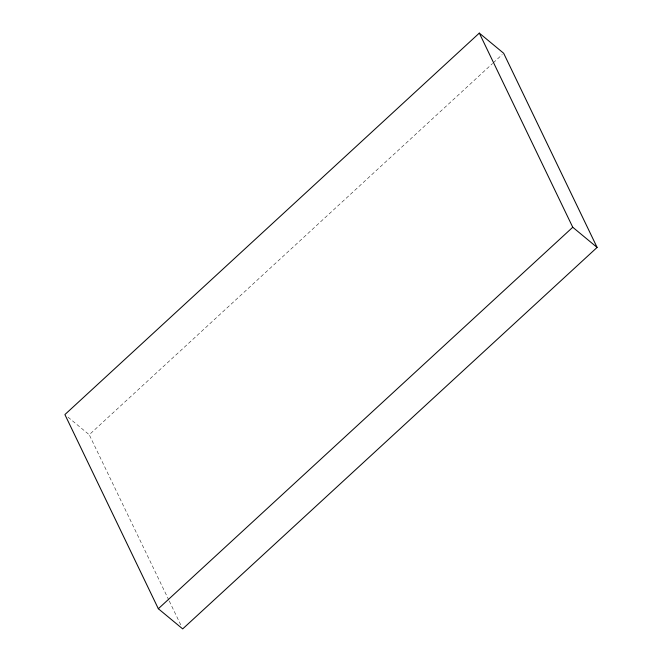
<?xml version="1.0" encoding="UTF-8"?>
<svg xmlns="http://www.w3.org/2000/svg" width="662" height="662" viewBox="0 0 662 662"><rect width="100%" height="100%" fill="white"/><g stroke="black" fill="none" stroke-linecap="round" stroke-linejoin="round"><path stroke-width="0.5" stroke-dasharray="3.31 2.48" d="M168.827 600.103L89.246 434.744L492.569 63.486M493.331 62.791L502.226 54.598M68.037 417.176L89.246 434.744M169.273 601.03L180.9 625.185"/><path stroke-width="0.99" d="M479.313 33.1L64.893 414.577L158.334 608.734L182.687 628.9L597.107 247.423L503.666 53.266L479.313 33.1L572.754 227.256L597.107 247.423M158.334 608.734L572.754 227.256"/></g></svg>
